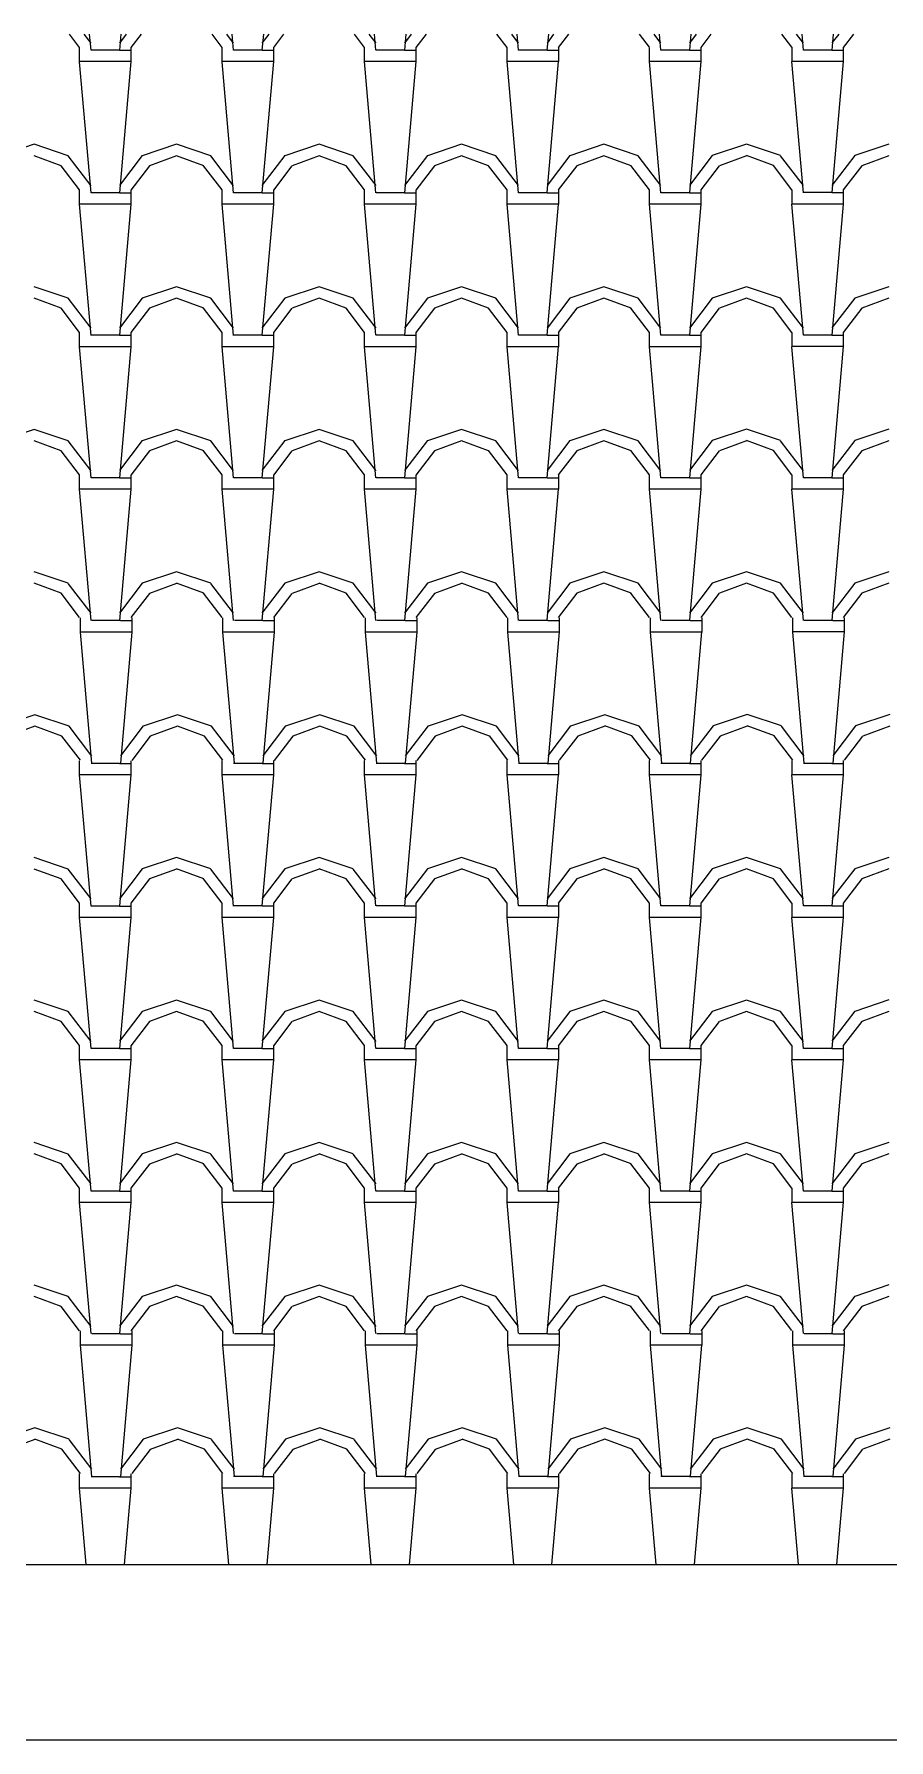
# Model space of a CAD drawing. Extents: x 32549 to 39694, y 7645 to 11950.
# Drawn here: x 37608.7 to 37698.7, y 11092.9 to 11272.4 of the extents above; entities that cross this region are included whole.
import ezdxf

# ---------------------------------------------------------------- set-up
doc = ezdxf.new("R2010")
doc.units = 0
doc.header["$LTSCALE"] = 80
doc.header["$MEASUREMENT"] = 0
doc.layers.add('C3', color=3, linetype='CONTINUOUS')
doc.layers.add('ROOF', color=11, linetype='CONTINUOUS')

msp = doc.modelspace()

# ---------------------------------------------------------------- linework, layer by layer
at = {"layer": 'C3'}
for p, q in [((37446.34, 11111.38), (38041.72, 11111.38)), ((37446.34, 11092.92), (38041.72, 11092.92))]:
    msp.add_line(p, q, dxfattribs=at)
at = {"layer": 'ROOF'}
for p, q in [((37613.51, 11271.04), (37612.45, 11272.43)), ((37614.71, 11271.48), (37613.99, 11272.43)), ((37614.71, 11270.73), (37614.56, 11272.43)), ((37618.42, 11272.43), (37617.71, 11271.5)), ((37617.86, 11272.43), (37617.71, 11270.74)), ((37619.98, 11272.43), (37618.91, 11271.03)), ((37628.51, 11271.04), (37627.45, 11272.43)), ((37629.72, 11271.48), (37629, 11272.43)), ((37629.71, 11270.73), (37629.56, 11272.43)), ((37633.42, 11272.43), (37632.71, 11271.5)), ((37632.86, 11272.43), (37632.71, 11270.74)), ((37634.98, 11272.43), (37633.91, 11271.03)), ((37643.51, 11271.04), (37642.45, 11272.43)), ((37644.72, 11271.49), (37644, 11272.43)), ((37644.71, 11270.74), (37644.57, 11272.43)), ((37647.86, 11272.43), (37647.71, 11270.74)), ((37648.42, 11272.43), (37647.72, 11271.5)), ((37649.98, 11272.43), (37648.91, 11271.03)), ((37658.51, 11271.04), (37657.45, 11272.43)), ((37659.72, 11271.49), (37659, 11272.43)), ((37659.71, 11270.74), (37659.57, 11272.43)), ((37662.86, 11272.43), (37662.71, 11270.75)), ((37663.42, 11272.43), (37662.72, 11271.5)), ((37664.98, 11272.43), (37663.91, 11271.04)), ((37673.51, 11271.05), (37672.45, 11272.43)), ((37674.72, 11271.49), (37674, 11272.43)), ((37674.71, 11270.74), (37674.57, 11272.43)), ((37677.86, 11272.43), (37677.71, 11270.75)), ((37678.43, 11272.43), (37677.72, 11271.5)), ((37679.98, 11272.43), (37678.91, 11271.04)), ((37688.51, 11271.05), (37687.45, 11272.44)), ((37689.72, 11271.49), (37689, 11272.44)), ((37689.71, 11270.74), (37689.57, 11272.44)), ((37692.86, 11272.44), (37692.71, 11270.75)), ((37693.43, 11272.44), (37692.72, 11271.51)), ((37694.98, 11272.44), (37693.91, 11271.04)), ((37613.51, 11269.54), (37613.51, 11271.04)), ((37617.71, 11270.74), (37614.71, 11270.74)), ((37617.71, 11270.74), (37618.91, 11270.74)), ((37618.91, 11271.04), (37618.91, 11269.54)), ((37628.52, 11269.54), (37628.52, 11271.04)), ((37632.72, 11270.74), (37629.72, 11270.74)), ((37632.72, 11270.74), (37633.92, 11270.74)), ((37633.92, 11271.04), (37633.92, 11269.54)), ((37643.52, 11269.54), (37643.52, 11271.04)), ((37647.72, 11270.74), (37644.72, 11270.74)), ((37647.72, 11270.74), (37648.92, 11270.74)), ((37648.92, 11271.04), (37648.92, 11269.54)), ((37658.52, 11269.54), (37658.52, 11271.04)), ((37662.72, 11270.74), (37659.72, 11270.74)), ((37662.72, 11270.74), (37663.92, 11270.74)), ((37663.92, 11271.04), (37663.92, 11269.54)), ((37673.52, 11269.54), (37673.52, 11271.04)), ((37677.72, 11270.74), (37674.72, 11270.74)), ((37677.72, 11270.74), (37678.92, 11270.74)), ((37678.92, 11271.04), (37678.92, 11269.54)), ((37688.52, 11269.55), (37688.52, 11271.05)), ((37692.72, 11270.75), (37689.72, 11270.75)), ((37692.72, 11270.75), (37693.92, 11270.75)), ((37693.92, 11271.05), (37693.92, 11269.55)), ((37617.71, 11269.54), (37613.51, 11269.54)), ((37614.71, 11255.73), (37613.51, 11269.53)), ((37618.91, 11269.54), (37617.71, 11255.74)), ((37618.91, 11269.54), (37617.71, 11269.54)), ((37629.71, 11255.73), (37628.51, 11269.53)), ((37632.72, 11269.54), (37628.52, 11269.54)), ((37633.91, 11269.54), (37632.71, 11255.74)), ((37633.92, 11269.54), (37632.72, 11269.54)), ((37644.71, 11255.74), (37643.51, 11269.54)), ((37647.72, 11269.54), (37643.52, 11269.54)), ((37648.91, 11269.54), (37647.71, 11255.74)), ((37648.92, 11269.54), (37647.72, 11269.54)), ((37659.71, 11255.74), (37658.51, 11269.54)), ((37662.72, 11269.54), (37658.52, 11269.54)), ((37663.91, 11269.55), (37662.71, 11255.75)), ((37663.92, 11269.54), (37662.72, 11269.54)), ((37674.71, 11255.74), (37673.51, 11269.54)), ((37677.72, 11269.54), (37673.52, 11269.54)), ((37678.91, 11269.55), (37677.71, 11255.75)), ((37678.92, 11269.54), (37677.72, 11269.54)), ((37689.71, 11255.74), (37688.51, 11269.54)), ((37692.72, 11269.55), (37688.52, 11269.55)), ((37693.91, 11269.55), (37692.71, 11255.75)), ((37693.92, 11269.55), (37692.72, 11269.55)), ((37608.71, 11260.84), (37605.11, 11259.64)), ((37612.31, 11259.64), (37608.71, 11260.84)), ((37611.56, 11258.59), (37608.71, 11259.64)), ((37614.71, 11256.48), (37612.31, 11259.63)), ((37620.11, 11259.65), (37617.71, 11256.5)), ((37623.71, 11260.84), (37620.11, 11259.64)), ((37623.71, 11259.63), (37620.86, 11258.58)), ((37627.32, 11259.64), (37623.71, 11260.84)), ((37626.57, 11258.59), (37623.72, 11259.64)), ((37629.72, 11256.48), (37627.32, 11259.63)), ((37635.11, 11259.65), (37632.71, 11256.5)), ((37638.72, 11260.84), (37635.12, 11259.64)), ((37638.72, 11259.63), (37635.87, 11258.58)), ((37642.32, 11259.64), (37638.72, 11260.84)), ((37641.57, 11258.59), (37638.72, 11259.64)), ((37644.72, 11256.49), (37642.32, 11259.64)), ((37650.12, 11259.65), (37647.72, 11256.5)), ((37653.72, 11260.84), (37650.12, 11259.64)), ((37653.72, 11259.63), (37650.87, 11258.58)), ((37657.32, 11259.64), (37653.72, 11260.84)), ((37656.57, 11258.59), (37653.72, 11259.64)), ((37659.72, 11256.49), (37657.32, 11259.64)), ((37665.12, 11259.65), (37662.72, 11256.5)), ((37668.72, 11260.84), (37665.12, 11259.64)), ((37668.72, 11259.64), (37665.87, 11258.59)), ((37672.32, 11259.64), (37668.72, 11260.84)), ((37671.57, 11258.59), (37668.72, 11259.64)), ((37674.72, 11256.49), (37672.32, 11259.64)), ((37680.12, 11259.65), (37677.72, 11256.5)), ((37683.72, 11260.85), (37680.12, 11259.65)), ((37683.72, 11259.64), (37680.87, 11258.59)), ((37687.32, 11259.65), (37683.72, 11260.85)), ((37686.57, 11258.6), (37683.72, 11259.65)), ((37689.72, 11256.49), (37687.32, 11259.64)), ((37695.12, 11259.66), (37692.72, 11256.51)), ((37698.72, 11260.85), (37695.12, 11259.65)), ((37698.72, 11259.64), (37695.87, 11258.59)), ((37613.51, 11256.04), (37611.56, 11258.59)), ((37620.86, 11258.58), (37618.91, 11256.03)), ((37628.51, 11256.04), (37626.56, 11258.59)), ((37635.86, 11258.58), (37633.91, 11256.03)), ((37643.51, 11256.04), (37641.56, 11258.59)), ((37650.86, 11258.58), (37648.91, 11256.03)), ((37658.51, 11256.04), (37656.56, 11258.59)), ((37665.86, 11258.59), (37663.91, 11256.04)), ((37673.51, 11256.05), (37671.56, 11258.6)), ((37680.86, 11258.59), (37678.91, 11256.04)), ((37688.51, 11256.05), (37686.56, 11258.6)), ((37695.86, 11258.59), (37693.91, 11256.04)), ((37613.51, 11254.54), (37613.51, 11256.04)), ((37618.91, 11256.04), (37618.91, 11254.54)), ((37628.52, 11254.54), (37628.52, 11256.04)), ((37633.92, 11256.04), (37633.92, 11254.54)), ((37643.52, 11254.54), (37643.52, 11256.04)), ((37648.92, 11256.04), (37648.92, 11254.54)), ((37658.52, 11254.54), (37658.52, 11256.04)), ((37663.92, 11256.04), (37663.92, 11254.54)), ((37673.52, 11254.54), (37673.52, 11256.04)), ((37678.92, 11256.04), (37678.92, 11254.54)), ((37688.52, 11254.55), (37688.52, 11256.05)), ((37693.92, 11256.05), (37693.92, 11254.55)), ((37617.71, 11254.54), (37613.51, 11254.54)), ((37614.71, 11240.73), (37613.51, 11254.53)), ((37617.71, 11255.74), (37614.71, 11255.74)), ((37617.71, 11255.74), (37618.91, 11255.74)), ((37618.91, 11254.54), (37617.71, 11240.74)), ((37618.91, 11254.54), (37617.71, 11254.54)), ((37629.71, 11240.73), (37628.51, 11254.53)), ((37632.72, 11254.54), (37628.52, 11254.54)), ((37632.72, 11255.74), (37629.72, 11255.74)), ((37633.91, 11254.54), (37632.71, 11240.74)), ((37632.72, 11255.74), (37633.92, 11255.74)), ((37633.92, 11254.54), (37632.72, 11254.54)), ((37644.71, 11240.74), (37643.51, 11254.54)), ((37647.72, 11254.54), (37643.52, 11254.54)), ((37647.72, 11255.74), (37644.72, 11255.74)), ((37648.91, 11254.54), (37647.71, 11240.74)), ((37647.72, 11255.74), (37648.92, 11255.74)), ((37648.92, 11254.54), (37647.72, 11254.54)), ((37659.71, 11240.74), (37658.51, 11254.54)), ((37662.72, 11254.54), (37658.52, 11254.54)), ((37662.72, 11255.74), (37659.72, 11255.74)), ((37663.91, 11254.55), (37662.71, 11240.75)), ((37662.72, 11255.74), (37663.92, 11255.74)), ((37663.92, 11254.54), (37662.72, 11254.54)), ((37674.71, 11240.74), (37673.51, 11254.54)), ((37677.72, 11254.54), (37673.52, 11254.54)), ((37677.72, 11255.74), (37674.72, 11255.74)), ((37678.91, 11254.55), (37677.71, 11240.75)), ((37677.72, 11255.74), (37678.92, 11255.74)), ((37678.92, 11254.54), (37677.72, 11254.54)), ((37689.71, 11240.74), (37688.51, 11254.54)), ((37692.72, 11254.55), (37688.52, 11254.55)), ((37692.72, 11255.75), (37689.72, 11255.75)), ((37693.91, 11254.55), (37692.71, 11240.75)), ((37692.72, 11255.75), (37693.92, 11255.75)), ((37693.92, 11254.55), (37692.72, 11254.55)), ((37612.31, 11244.64), (37608.71, 11245.84)), ((37623.71, 11245.84), (37620.11, 11244.64)), ((37627.32, 11244.64), (37623.71, 11245.84)), ((37638.72, 11245.84), (37635.12, 11244.64)), ((37642.32, 11244.64), (37638.72, 11245.84)), ((37653.72, 11245.84), (37650.12, 11244.64)), ((37657.32, 11244.64), (37653.72, 11245.84)), ((37668.72, 11245.84), (37665.12, 11244.64)), ((37672.32, 11244.64), (37668.72, 11245.84)), ((37683.72, 11245.85), (37680.12, 11244.65)), ((37687.32, 11244.65), (37683.72, 11245.85)), ((37698.72, 11245.85), (37695.12, 11244.65)), ((37611.56, 11243.59), (37608.71, 11244.64)), ((37613.51, 11241.04), (37611.56, 11243.59)), ((37614.71, 11241.48), (37612.31, 11244.63)), ((37620.11, 11244.65), (37617.71, 11241.5)), ((37620.86, 11243.58), (37618.91, 11241.03)), ((37623.71, 11244.63), (37620.86, 11243.58)), ((37626.57, 11243.59), (37623.72, 11244.64)), ((37628.51, 11241.04), (37626.56, 11243.59)), ((37629.72, 11241.48), (37627.32, 11244.63)), ((37635.11, 11244.65), (37632.71, 11241.5)), ((37635.86, 11243.58), (37633.91, 11241.03)), ((37638.72, 11244.63), (37635.87, 11243.58)), ((37641.57, 11243.59), (37638.72, 11244.64)), ((37643.51, 11241.04), (37641.56, 11243.59)), ((37644.72, 11241.49), (37642.32, 11244.64)), ((37650.12, 11244.65), (37647.72, 11241.5)), ((37650.86, 11243.58), (37648.91, 11241.03)), ((37653.72, 11244.63), (37650.87, 11243.58)), ((37656.57, 11243.59), (37653.72, 11244.64)), ((37658.51, 11241.04), (37656.56, 11243.59)), ((37659.72, 11241.49), (37657.32, 11244.64)), ((37665.12, 11244.65), (37662.72, 11241.5)), ((37665.86, 11243.59), (37663.91, 11241.04)), ((37668.72, 11244.64), (37665.87, 11243.59)), ((37671.57, 11243.59), (37668.72, 11244.64)), ((37673.51, 11241.05), (37671.56, 11243.6)), ((37674.72, 11241.49), (37672.32, 11244.64)), ((37680.12, 11244.65), (37677.72, 11241.5)), ((37680.86, 11243.59), (37678.91, 11241.04)), ((37683.72, 11244.64), (37680.87, 11243.59)), ((37686.57, 11243.6), (37683.72, 11244.65)), ((37688.51, 11241.05), (37686.56, 11243.6)), ((37689.72, 11241.49), (37687.32, 11244.64)), ((37695.12, 11244.66), (37692.72, 11241.51)), ((37695.86, 11243.59), (37693.91, 11241.04)), ((37698.72, 11244.64), (37695.87, 11243.59)), ((37613.51, 11239.54), (37613.51, 11241.04)), ((37617.71, 11240.74), (37614.71, 11240.74)), ((37617.71, 11240.74), (37618.91, 11240.74)), ((37618.91, 11241.04), (37618.91, 11239.54)), ((37628.52, 11239.54), (37628.52, 11241.04)), ((37632.72, 11240.74), (37629.72, 11240.74)), ((37632.72, 11240.74), (37633.92, 11240.74)), ((37633.92, 11241.04), (37633.92, 11239.54)), ((37643.52, 11239.54), (37643.52, 11241.04)), ((37647.72, 11240.74), (37644.72, 11240.74)), ((37647.72, 11240.74), (37648.92, 11240.74)), ((37648.92, 11241.04), (37648.92, 11239.54)), ((37658.52, 11239.54), (37658.52, 11241.04)), ((37662.72, 11240.74), (37659.72, 11240.74)), ((37662.72, 11240.74), (37663.92, 11240.74)), ((37663.92, 11241.04), (37663.92, 11239.54)), ((37673.52, 11239.54), (37673.52, 11241.04)), ((37677.72, 11240.74), (37674.72, 11240.74)), ((37677.72, 11240.74), (37678.92, 11240.74)), ((37678.92, 11241.04), (37678.92, 11239.54)), ((37688.52, 11239.55), (37688.52, 11241.05)), ((37692.72, 11240.75), (37689.72, 11240.75)), ((37692.72, 11240.75), (37693.92, 11240.75)), ((37693.92, 11241.05), (37693.92, 11239.55)), ((37617.71, 11239.54), (37613.51, 11239.54)), ((37614.71, 11225.73), (37613.51, 11239.53)), ((37618.91, 11239.54), (37617.71, 11225.74)), ((37618.91, 11239.54), (37617.71, 11239.54)), ((37629.71, 11225.74), (37628.51, 11239.54)), ((37632.72, 11239.54), (37628.52, 11239.54)), ((37633.91, 11239.54), (37632.71, 11225.74)), ((37633.92, 11239.54), (37632.72, 11239.54)), ((37644.71, 11225.74), (37643.51, 11239.54)), ((37647.72, 11239.54), (37643.52, 11239.54)), ((37648.91, 11239.54), (37647.71, 11225.74)), ((37648.92, 11239.54), (37647.72, 11239.54)), ((37659.71, 11225.74), (37658.51, 11239.54)), ((37662.72, 11239.54), (37658.52, 11239.54)), ((37663.91, 11239.55), (37662.71, 11225.75)), ((37663.92, 11239.54), (37662.72, 11239.54)), ((37674.71, 11225.74), (37673.51, 11239.54)), ((37677.72, 11239.54), (37673.52, 11239.54)), ((37678.91, 11239.55), (37677.71, 11225.75)), ((37678.92, 11239.54), (37677.72, 11239.54)), ((37689.71, 11225.74), (37688.51, 11239.54)), ((37692.72, 11239.55), (37688.52, 11239.55)), ((37693.91, 11239.55), (37692.71, 11225.75)), ((37693.92, 11239.55), (37692.72, 11239.55)), ((37698.72, 11230.85), (37695.12, 11229.65)), ((37608.71, 11230.84), (37605.11, 11229.64)), ((37612.31, 11229.64), (37608.71, 11230.84)), ((37611.56, 11228.59), (37608.71, 11229.64)), ((37614.71, 11226.48), (37612.31, 11229.63)), ((37620.11, 11229.65), (37617.71, 11226.5)), ((37623.71, 11230.84), (37620.11, 11229.64)), ((37623.71, 11229.63), (37620.86, 11228.58)), ((37627.32, 11229.64), (37623.71, 11230.84)), ((37626.57, 11228.59), (37623.72, 11229.64)), ((37629.72, 11226.48), (37627.32, 11229.63)), ((37635.11, 11229.65), (37632.71, 11226.5)), ((37638.72, 11230.84), (37635.12, 11229.64)), ((37638.72, 11229.63), (37635.87, 11228.58)), ((37642.32, 11229.64), (37638.72, 11230.84)), ((37641.57, 11228.59), (37638.72, 11229.64)), ((37644.72, 11226.49), (37642.32, 11229.64)), ((37650.12, 11229.65), (37647.72, 11226.5)), ((37653.72, 11230.84), (37650.12, 11229.64)), ((37653.72, 11229.63), (37650.87, 11228.58)), ((37657.32, 11229.64), (37653.72, 11230.84)), ((37656.57, 11228.59), (37653.72, 11229.64)), ((37659.72, 11226.49), (37657.32, 11229.64)), ((37665.12, 11229.65), (37662.72, 11226.5)), ((37668.72, 11230.84), (37665.12, 11229.64)), ((37668.72, 11229.64), (37665.87, 11228.59)), ((37672.32, 11229.64), (37668.72, 11230.84)), ((37671.57, 11228.59), (37668.72, 11229.64)), ((37674.72, 11226.49), (37672.32, 11229.64)), ((37680.12, 11229.65), (37677.72, 11226.5)), ((37683.72, 11230.85), (37680.12, 11229.65)), ((37683.72, 11229.64), (37680.87, 11228.59)), ((37687.32, 11229.65), (37683.72, 11230.85)), ((37686.57, 11228.6), (37683.72, 11229.65)), ((37689.72, 11226.49), (37687.32, 11229.64)), ((37695.12, 11229.66), (37692.72, 11226.51)), ((37698.72, 11229.64), (37695.87, 11228.59)), ((37613.51, 11226.04), (37611.56, 11228.59)), ((37620.86, 11228.58), (37618.91, 11226.03)), ((37628.51, 11226.04), (37626.56, 11228.59)), ((37635.86, 11228.58), (37633.91, 11226.03)), ((37643.51, 11226.04), (37641.56, 11228.59)), ((37650.86, 11228.58), (37648.91, 11226.03)), ((37658.51, 11226.05), (37656.56, 11228.6)), ((37665.86, 11228.59), (37663.91, 11226.04)), ((37673.51, 11226.05), (37671.56, 11228.6)), ((37680.86, 11228.59), (37678.91, 11226.04)), ((37688.51, 11226.05), (37686.56, 11228.6)), ((37695.86, 11228.59), (37693.91, 11226.04)), ((37613.51, 11224.54), (37613.51, 11226.04)), ((37617.71, 11225.74), (37614.71, 11225.74)), ((37617.71, 11225.74), (37618.91, 11225.74)), ((37618.91, 11226.04), (37618.91, 11224.54)), ((37628.52, 11224.54), (37628.52, 11226.04)), ((37632.72, 11225.74), (37629.72, 11225.74)), ((37632.72, 11225.74), (37633.92, 11225.74)), ((37633.92, 11226.04), (37633.92, 11224.54)), ((37643.52, 11224.54), (37643.52, 11226.04)), ((37647.72, 11225.74), (37644.72, 11225.74)), ((37647.72, 11225.74), (37648.92, 11225.74)), ((37648.92, 11226.04), (37648.92, 11224.54)), ((37658.52, 11224.54), (37658.52, 11226.04)), ((37662.72, 11225.74), (37659.72, 11225.74)), ((37662.72, 11225.74), (37663.92, 11225.74)), ((37663.92, 11226.04), (37663.92, 11224.54)), ((37673.52, 11224.54), (37673.52, 11226.04)), ((37677.72, 11225.74), (37674.72, 11225.74)), ((37677.72, 11225.74), (37678.92, 11225.74)), ((37678.92, 11226.04), (37678.92, 11224.54)), ((37688.52, 11224.55), (37688.52, 11226.05)), ((37692.72, 11225.75), (37689.72, 11225.75)), ((37692.72, 11225.75), (37693.92, 11225.75)), ((37693.92, 11226.05), (37693.92, 11224.55)), ((37617.71, 11224.54), (37613.51, 11224.54)), ((37614.71, 11210.73), (37613.51, 11224.53)), ((37618.91, 11224.54), (37617.71, 11224.54)), ((37618.91, 11224.54), (37617.71, 11210.74)), ((37629.71, 11210.74), (37628.51, 11224.54)), ((37632.72, 11224.54), (37628.52, 11224.54)), ((37633.91, 11224.54), (37632.71, 11210.74)), ((37633.92, 11224.54), (37632.72, 11224.54)), ((37644.71, 11210.74), (37643.51, 11224.54)), ((37647.72, 11224.54), (37643.52, 11224.54)), ((37648.91, 11224.54), (37647.71, 11210.74)), ((37648.92, 11224.54), (37647.72, 11224.54)), ((37659.71, 11210.74), (37658.51, 11224.54)), ((37662.72, 11224.54), (37658.52, 11224.54)), ((37663.91, 11224.55), (37662.71, 11210.75)), ((37663.92, 11224.54), (37662.72, 11224.54)), ((37674.71, 11210.74), (37673.51, 11224.54)), ((37677.72, 11224.54), (37673.52, 11224.54)), ((37678.91, 11224.55), (37677.71, 11210.75)), ((37678.92, 11224.54), (37677.72, 11224.54)), ((37689.71, 11210.74), (37688.51, 11224.54)), ((37692.72, 11224.55), (37688.52, 11224.55)), ((37693.91, 11224.55), (37692.71, 11210.75)), ((37693.92, 11224.55), (37692.72, 11224.55)), ((37612.31, 11214.64), (37608.71, 11215.84)), ((37623.71, 11215.84), (37620.11, 11214.64)), ((37627.32, 11214.64), (37623.71, 11215.84)), ((37638.72, 11215.84), (37635.12, 11214.64)), ((37642.32, 11214.64), (37638.72, 11215.84)), ((37653.72, 11215.84), (37650.12, 11214.64)), ((37657.32, 11214.64), (37653.72, 11215.84)), ((37668.72, 11215.84), (37665.12, 11214.64)), ((37672.32, 11214.64), (37668.72, 11215.84)), ((37683.72, 11215.85), (37680.12, 11214.65)), ((37687.32, 11214.65), (37683.72, 11215.85)), ((37698.72, 11215.85), (37695.12, 11214.65)), ((37611.56, 11213.59), (37608.71, 11214.64)), ((37613.51, 11211.04), (37611.56, 11213.59)), ((37614.71, 11211.48), (37612.31, 11214.63)), ((37620.11, 11214.65), (37617.71, 11211.5)), ((37620.86, 11213.58), (37618.91, 11211.03)), ((37623.71, 11214.63), (37620.86, 11213.58)), ((37626.57, 11213.59), (37623.72, 11214.64)), ((37628.51, 11211.04), (37626.56, 11213.59)), ((37629.72, 11211.48), (37627.32, 11214.63)), ((37635.11, 11214.65), (37632.71, 11211.5)), ((37635.86, 11213.58), (37633.91, 11211.03)), ((37638.72, 11214.63), (37635.87, 11213.58)), ((37641.57, 11213.59), (37638.72, 11214.64)), ((37643.51, 11211.04), (37641.56, 11213.59)), ((37644.72, 11211.49), (37642.32, 11214.64)), ((37650.12, 11214.65), (37647.72, 11211.5)), ((37650.86, 11213.58), (37648.91, 11211.03)), ((37653.72, 11214.63), (37650.87, 11213.58)), ((37656.57, 11213.59), (37653.72, 11214.64)), ((37658.51, 11211.05), (37656.56, 11213.6)), ((37659.72, 11211.49), (37657.32, 11214.64)), ((37665.12, 11214.65), (37662.72, 11211.5)), ((37665.86, 11213.59), (37663.91, 11211.04)), ((37668.72, 11214.64), (37665.87, 11213.59)), ((37671.57, 11213.59), (37668.72, 11214.64)), ((37673.51, 11211.05), (37671.56, 11213.6)), ((37674.72, 11211.49), (37672.32, 11214.64)), ((37680.12, 11214.65), (37677.72, 11211.5)), ((37680.86, 11213.59), (37678.91, 11211.04)), ((37683.72, 11214.64), (37680.87, 11213.59)), ((37686.57, 11213.6), (37683.72, 11214.65)), ((37688.51, 11211.05), (37686.56, 11213.6)), ((37689.72, 11211.49), (37687.32, 11214.64)), ((37695.12, 11214.66), (37692.72, 11211.51)), ((37695.86, 11213.59), (37693.91, 11211.04)), ((37698.72, 11214.64), (37695.87, 11213.59)), ((37613.6, 11209.51), (37613.6, 11211.01)), ((37617.8, 11209.51), (37613.6, 11209.51)), ((37614.8, 11195.7), (37613.6, 11209.5)), ((37617.8, 11210.71), (37614.8, 11210.71)), ((37617.8, 11210.71), (37619, 11210.71)), ((37619, 11209.51), (37617.8, 11195.71)), ((37619, 11209.51), (37617.8, 11209.51)), ((37619, 11211.01), (37619, 11209.51)), ((37628.6, 11209.51), (37628.6, 11211.01)), ((37632.8, 11209.51), (37628.6, 11209.51)), ((37629.8, 11195.71), (37628.6, 11209.51)), ((37632.8, 11210.71), (37629.8, 11210.71)), ((37632.8, 11210.71), (37634, 11210.71)), ((37634, 11209.51), (37632.8, 11195.71)), ((37634, 11209.51), (37632.8, 11209.51)), ((37634, 11211.01), (37634, 11209.51)), ((37643.6, 11209.51), (37643.6, 11211.01)), ((37647.8, 11209.51), (37643.6, 11209.51)), ((37644.8, 11195.71), (37643.6, 11209.51)), ((37647.8, 11210.71), (37644.8, 11210.71)), ((37647.8, 11210.71), (37649, 11210.71)), ((37649, 11209.51), (37647.8, 11195.71)), ((37649, 11209.51), (37647.8, 11209.51)), ((37649, 11211.01), (37649, 11209.51)), ((37658.6, 11209.51), (37658.6, 11211.01)), ((37662.8, 11209.51), (37658.6, 11209.51)), ((37659.8, 11195.71), (37658.6, 11209.51)), ((37662.8, 11210.71), (37659.8, 11210.71)), ((37662.8, 11210.71), (37664, 11210.71)), ((37664, 11209.52), (37662.8, 11195.72)), ((37664, 11209.51), (37662.8, 11209.51)), ((37664, 11211.01), (37664, 11209.51)), ((37674.8, 11195.71), (37673.6, 11209.51)), ((37673.61, 11209.51), (37673.61, 11211.01)), ((37677.81, 11209.51), (37673.61, 11209.51)), ((37677.81, 11210.71), (37674.81, 11210.71)), ((37679, 11209.52), (37677.8, 11195.72)), ((37677.81, 11210.71), (37679.01, 11210.71)), ((37679.01, 11209.51), (37677.81, 11209.51)), ((37679.01, 11211.01), (37679.01, 11209.51)), ((37689.8, 11195.71), (37688.6, 11209.51)), ((37688.61, 11209.52), (37688.61, 11211.02)), ((37692.81, 11209.52), (37688.61, 11209.52)), ((37692.81, 11210.72), (37689.81, 11210.72)), ((37694, 11209.52), (37692.8, 11195.72)), ((37692.81, 11210.72), (37694.01, 11210.72)), ((37694.01, 11209.52), (37692.81, 11209.52)), ((37694.01, 11211.02), (37694.01, 11209.52)), ((37608.8, 11200.81), (37605.2, 11199.61)), ((37612.4, 11199.61), (37608.8, 11200.81)), ((37623.8, 11200.81), (37620.2, 11199.61)), ((37627.4, 11199.61), (37623.8, 11200.81)), ((37638.8, 11200.81), (37635.2, 11199.61)), ((37642.4, 11199.61), (37638.8, 11200.81)), ((37653.8, 11200.81), (37650.2, 11199.61)), ((37657.4, 11199.61), (37653.8, 11200.81)), ((37668.81, 11200.81), (37665.21, 11199.61)), ((37672.41, 11199.61), (37668.81, 11200.81)), ((37683.81, 11200.82), (37680.21, 11199.62)), ((37687.41, 11199.62), (37683.81, 11200.82)), ((37698.81, 11200.82), (37695.21, 11199.62)), ((37608.8, 11199.6), (37605.95, 11198.55)), ((37611.65, 11198.56), (37608.8, 11199.61)), ((37613.6, 11196.01), (37611.65, 11198.56)), ((37614.8, 11196.45), (37612.4, 11199.6)), ((37620.2, 11199.62), (37617.8, 11196.47)), ((37620.95, 11198.55), (37619, 11196)), ((37623.8, 11199.6), (37620.95, 11198.55)), ((37626.65, 11198.56), (37623.8, 11199.61)), ((37628.6, 11196.01), (37626.65, 11198.56)), ((37629.8, 11196.45), (37627.4, 11199.6)), ((37635.2, 11199.62), (37632.8, 11196.47)), ((37635.95, 11198.55), (37634, 11196)), ((37638.8, 11199.6), (37635.95, 11198.55)), ((37641.65, 11198.56), (37638.8, 11199.61)), ((37643.6, 11196.01), (37641.65, 11198.56)), ((37644.8, 11196.46), (37642.4, 11199.61)), ((37650.2, 11199.62), (37647.8, 11196.47)), ((37650.95, 11198.55), (37649, 11196)), ((37653.8, 11199.6), (37650.95, 11198.55)), ((37656.65, 11198.56), (37653.8, 11199.61)), ((37658.6, 11196.02), (37656.65, 11198.57)), ((37659.8, 11196.46), (37657.4, 11199.61)), ((37665.2, 11199.62), (37662.8, 11196.47)), ((37665.95, 11198.56), (37664, 11196.01)), ((37668.81, 11199.61), (37665.96, 11198.56)), ((37671.66, 11198.57), (37668.81, 11199.62)), ((37673.6, 11196.02), (37671.65, 11198.57)), ((37674.81, 11196.46), (37672.41, 11199.61)), ((37680.21, 11199.63), (37677.81, 11196.48)), ((37680.95, 11198.56), (37679, 11196.01)), ((37683.81, 11199.61), (37680.96, 11198.56)), ((37686.66, 11198.57), (37683.81, 11199.62)), ((37688.6, 11196.02), (37686.65, 11198.57)), ((37689.81, 11196.46), (37687.41, 11199.61)), ((37695.21, 11199.63), (37692.81, 11196.48)), ((37695.95, 11198.56), (37694, 11196.01)), ((37698.81, 11199.61), (37695.96, 11198.56)), ((37613.51, 11194.47), (37613.51, 11195.97)), ((37617.71, 11195.67), (37614.71, 11195.67)), ((37617.71, 11195.67), (37618.91, 11195.67)), ((37618.91, 11195.97), (37618.91, 11194.47)), ((37628.52, 11194.48), (37628.52, 11195.98)), ((37632.72, 11195.68), (37629.72, 11195.68)), ((37632.72, 11195.68), (37633.92, 11195.68)), ((37633.92, 11195.98), (37633.92, 11194.48)), ((37643.52, 11194.48), (37643.52, 11195.98)), ((37647.72, 11195.68), (37644.72, 11195.68)), ((37647.72, 11195.68), (37648.92, 11195.68)), ((37648.92, 11195.98), (37648.92, 11194.48)), ((37658.52, 11194.48), (37658.52, 11195.98)), ((37662.72, 11195.68), (37659.72, 11195.68)), ((37662.72, 11195.68), (37663.92, 11195.68)), ((37663.92, 11195.98), (37663.92, 11194.48)), ((37673.52, 11194.48), (37673.52, 11195.98)), ((37677.72, 11195.68), (37674.72, 11195.68)), ((37677.72, 11195.68), (37678.92, 11195.68)), ((37678.92, 11195.98), (37678.92, 11194.48)), ((37688.52, 11194.48), (37688.52, 11195.98)), ((37692.72, 11195.68), (37689.72, 11195.68)), ((37692.72, 11195.68), (37693.92, 11195.68)), ((37693.92, 11195.98), (37693.92, 11194.48)), ((37617.71, 11194.47), (37613.51, 11194.47)), ((37614.71, 11180.67), (37613.51, 11194.47)), ((37618.91, 11194.48), (37617.71, 11180.68)), ((37618.91, 11194.47), (37617.71, 11194.47)), ((37629.71, 11180.67), (37628.51, 11194.47)), ((37632.72, 11194.48), (37628.52, 11194.48)), ((37633.91, 11194.48), (37632.71, 11180.68)), ((37633.92, 11194.48), (37632.72, 11194.48)), ((37644.71, 11180.68), (37643.51, 11194.48)), ((37647.72, 11194.48), (37643.52, 11194.48)), ((37648.91, 11194.48), (37647.71, 11180.68)), ((37648.92, 11194.48), (37647.72, 11194.48)), ((37659.71, 11180.68), (37658.51, 11194.48)), ((37662.72, 11194.48), (37658.52, 11194.48)), ((37663.91, 11194.48), (37662.71, 11180.68)), ((37663.92, 11194.48), (37662.72, 11194.48)), ((37674.71, 11180.68), (37673.51, 11194.48)), ((37677.72, 11194.48), (37673.52, 11194.48)), ((37678.91, 11194.49), (37677.71, 11180.69)), ((37678.92, 11194.48), (37677.72, 11194.48)), ((37689.71, 11180.68), (37688.51, 11194.48)), ((37692.72, 11194.48), (37688.52, 11194.48)), ((37693.91, 11194.49), (37692.71, 11180.69)), ((37693.92, 11194.48), (37692.72, 11194.48)), ((37612.31, 11184.57), (37608.71, 11185.77)), ((37611.56, 11183.52), (37608.71, 11184.57)), ((37614.71, 11181.42), (37612.31, 11184.57)), ((37620.11, 11184.59), (37617.71, 11181.44)), ((37623.71, 11185.78), (37620.11, 11184.58)), ((37623.71, 11184.57), (37620.86, 11183.52)), ((37627.32, 11184.58), (37623.71, 11185.78)), ((37626.57, 11183.53), (37623.72, 11184.58)), ((37629.72, 11181.42), (37627.32, 11184.57)), ((37635.11, 11184.59), (37632.71, 11181.44)), ((37638.72, 11185.78), (37635.12, 11184.58)), ((37638.72, 11184.57), (37635.87, 11183.52)), ((37642.32, 11184.58), (37638.72, 11185.78)), ((37641.57, 11183.53), (37638.72, 11184.58)), ((37644.72, 11181.42), (37642.32, 11184.57)), ((37650.12, 11184.59), (37647.72, 11181.44)), ((37653.72, 11185.78), (37650.12, 11184.58)), ((37653.72, 11184.57), (37650.87, 11183.52)), ((37657.32, 11184.58), (37653.72, 11185.78)), ((37656.57, 11183.53), (37653.72, 11184.58)), ((37659.72, 11181.43), (37657.32, 11184.58)), ((37665.12, 11184.59), (37662.72, 11181.44)), ((37668.72, 11185.78), (37665.12, 11184.58)), ((37668.72, 11184.57), (37665.87, 11183.52)), ((37672.32, 11184.58), (37668.72, 11185.78)), ((37671.57, 11183.53), (37668.72, 11184.58)), ((37674.72, 11181.43), (37672.32, 11184.58)), ((37680.12, 11184.59), (37677.72, 11181.44)), ((37683.72, 11185.78), (37680.12, 11184.58)), ((37683.72, 11184.58), (37680.87, 11183.53)), ((37687.32, 11184.58), (37683.72, 11185.78)), ((37686.57, 11183.53), (37683.72, 11184.58)), ((37689.72, 11181.43), (37687.32, 11184.58)), ((37695.12, 11184.6), (37692.72, 11181.45)), ((37698.72, 11185.79), (37695.12, 11184.59)), ((37698.72, 11184.58), (37695.87, 11183.53)), ((37613.51, 11180.98), (37611.56, 11183.53)), ((37620.86, 11183.52), (37618.91, 11180.97)), ((37628.51, 11180.98), (37626.56, 11183.53)), ((37635.86, 11183.52), (37633.91, 11180.97)), ((37643.51, 11180.98), (37641.56, 11183.53)), ((37650.86, 11183.52), (37648.91, 11180.97)), ((37658.51, 11180.98), (37656.56, 11183.53)), ((37665.86, 11183.52), (37663.91, 11180.97)), ((37673.51, 11180.99), (37671.56, 11183.54)), ((37680.86, 11183.53), (37678.91, 11180.98)), ((37688.51, 11180.99), (37686.56, 11183.54)), ((37695.86, 11183.53), (37693.91, 11180.98)), ((37613.51, 11179.47), (37613.51, 11180.97)), ((37617.71, 11180.67), (37614.71, 11180.67)), ((37617.71, 11180.67), (37618.91, 11180.67)), ((37618.91, 11180.97), (37618.91, 11179.47)), ((37628.52, 11179.48), (37628.52, 11180.98)), ((37632.72, 11180.68), (37629.72, 11180.68)), ((37632.72, 11180.68), (37633.92, 11180.68)), ((37633.92, 11180.98), (37633.92, 11179.48)), ((37643.52, 11179.48), (37643.52, 11180.98)), ((37647.72, 11180.68), (37644.72, 11180.68)), ((37647.72, 11180.68), (37648.92, 11180.68)), ((37648.92, 11180.98), (37648.92, 11179.48)), ((37658.52, 11179.48), (37658.52, 11180.98)), ((37662.72, 11180.68), (37659.72, 11180.68)), ((37662.72, 11180.68), (37663.92, 11180.68)), ((37663.92, 11180.98), (37663.92, 11179.48)), ((37673.52, 11179.48), (37673.52, 11180.98)), ((37677.72, 11180.68), (37674.72, 11180.68)), ((37677.72, 11180.68), (37678.92, 11180.68)), ((37678.92, 11180.98), (37678.92, 11179.48)), ((37688.52, 11179.48), (37688.52, 11180.98)), ((37692.72, 11180.68), (37689.72, 11180.68)), ((37692.72, 11180.68), (37693.92, 11180.68)), ((37693.92, 11180.98), (37693.92, 11179.48)), ((37614.71, 11165.67), (37613.51, 11179.47)), ((37617.71, 11179.47), (37613.51, 11179.47)), ((37618.91, 11179.48), (37617.71, 11165.68)), ((37618.91, 11179.47), (37617.71, 11179.47)), ((37629.71, 11165.67), (37628.51, 11179.47)), ((37632.72, 11179.48), (37628.52, 11179.48)), ((37633.91, 11179.48), (37632.71, 11165.68)), ((37633.92, 11179.48), (37632.72, 11179.48)), ((37644.71, 11165.68), (37643.51, 11179.48)), ((37647.72, 11179.48), (37643.52, 11179.48)), ((37648.91, 11179.48), (37647.71, 11165.68)), ((37648.92, 11179.48), (37647.72, 11179.48)), ((37659.71, 11165.68), (37658.51, 11179.48)), ((37662.72, 11179.48), (37658.52, 11179.48)), ((37663.91, 11179.48), (37662.71, 11165.68)), ((37663.92, 11179.48), (37662.72, 11179.48)), ((37674.71, 11165.68), (37673.51, 11179.48)), ((37677.72, 11179.48), (37673.52, 11179.48)), ((37678.91, 11179.49), (37677.71, 11165.69)), ((37678.92, 11179.48), (37677.72, 11179.48)), ((37689.71, 11165.68), (37688.51, 11179.48)), ((37692.72, 11179.48), (37688.52, 11179.48)), ((37693.91, 11179.49), (37692.71, 11165.69)), ((37693.92, 11179.48), (37692.72, 11179.48)), ((37612.31, 11169.57), (37608.71, 11170.77)), ((37623.71, 11170.78), (37620.11, 11169.58)), ((37627.32, 11169.58), (37623.71, 11170.78)), ((37638.72, 11170.78), (37635.12, 11169.58)), ((37642.32, 11169.58), (37638.72, 11170.78)), ((37653.72, 11170.78), (37650.12, 11169.58)), ((37657.32, 11169.58), (37653.72, 11170.78)), ((37668.72, 11170.78), (37665.12, 11169.58)), ((37672.32, 11169.58), (37668.72, 11170.78)), ((37683.72, 11170.78), (37680.12, 11169.58)), ((37687.32, 11169.58), (37683.72, 11170.78)), ((37698.72, 11170.79), (37695.12, 11169.59)), ((37611.56, 11168.52), (37608.71, 11169.57)), ((37613.51, 11165.98), (37611.56, 11168.53)), ((37614.71, 11166.42), (37612.31, 11169.57)), ((37620.11, 11169.59), (37617.71, 11166.44)), ((37620.86, 11168.52), (37618.91, 11165.97)), ((37623.71, 11169.57), (37620.86, 11168.52)), ((37626.57, 11168.53), (37623.72, 11169.58)), ((37628.51, 11165.98), (37626.56, 11168.53)), ((37629.72, 11166.42), (37627.32, 11169.57)), ((37635.11, 11169.59), (37632.71, 11166.44)), ((37635.86, 11168.52), (37633.91, 11165.97)), ((37638.72, 11169.57), (37635.87, 11168.52)), ((37641.57, 11168.53), (37638.72, 11169.58)), ((37643.51, 11165.98), (37641.56, 11168.53)), ((37644.72, 11166.42), (37642.32, 11169.57)), ((37650.12, 11169.59), (37647.72, 11166.44)), ((37650.86, 11168.52), (37648.91, 11165.97)), ((37653.72, 11169.57), (37650.87, 11168.52)), ((37656.57, 11168.53), (37653.72, 11169.58)), ((37658.51, 11165.98), (37656.56, 11168.53)), ((37659.72, 11166.43), (37657.32, 11169.58)), ((37665.12, 11169.59), (37662.72, 11166.44)), ((37665.86, 11168.52), (37663.91, 11165.97)), ((37668.72, 11169.57), (37665.87, 11168.52)), ((37671.57, 11168.53), (37668.72, 11169.58)), ((37673.51, 11165.99), (37671.56, 11168.54)), ((37674.72, 11166.43), (37672.32, 11169.58)), ((37680.12, 11169.59), (37677.72, 11166.44)), ((37680.86, 11168.53), (37678.91, 11165.98)), ((37683.72, 11169.58), (37680.87, 11168.53)), ((37686.57, 11168.53), (37683.72, 11169.58)), ((37688.51, 11165.99), (37686.56, 11168.54)), ((37689.72, 11166.43), (37687.32, 11169.58)), ((37695.12, 11169.6), (37692.72, 11166.45)), ((37695.86, 11168.53), (37693.91, 11165.98)), ((37698.72, 11169.58), (37695.87, 11168.53)), ((37613.51, 11164.48), (37613.51, 11165.98)), ((37617.71, 11164.48), (37613.51, 11164.48)), ((37614.71, 11150.67), (37613.51, 11164.47)), ((37617.71, 11165.68), (37614.71, 11165.68)), ((37617.71, 11165.68), (37618.91, 11165.68)), ((37618.91, 11164.48), (37617.71, 11164.48)), ((37618.91, 11164.48), (37617.71, 11150.68)), ((37618.91, 11165.98), (37618.91, 11164.48)), ((37629.71, 11150.67), (37628.51, 11164.47)), ((37628.52, 11164.48), (37628.52, 11165.98)), ((37632.72, 11164.48), (37628.52, 11164.48)), ((37632.72, 11165.68), (37629.72, 11165.68)), ((37633.91, 11164.48), (37632.71, 11150.68)), ((37632.72, 11165.68), (37633.92, 11165.68)), ((37633.92, 11164.48), (37632.72, 11164.48)), ((37633.92, 11165.98), (37633.92, 11164.48)), ((37644.71, 11150.68), (37643.51, 11164.48)), ((37643.52, 11164.48), (37643.52, 11165.98)), ((37647.72, 11164.48), (37643.52, 11164.48)), ((37647.72, 11165.68), (37644.72, 11165.68)), ((37648.91, 11164.48), (37647.71, 11150.68)), ((37647.72, 11165.68), (37648.92, 11165.68)), ((37648.92, 11164.48), (37647.72, 11164.48)), ((37648.92, 11165.98), (37648.92, 11164.48)), ((37659.71, 11150.68), (37658.51, 11164.48)), ((37658.52, 11164.48), (37658.52, 11165.98)), ((37662.72, 11164.48), (37658.52, 11164.48)), ((37662.72, 11165.68), (37659.72, 11165.68)), ((37663.91, 11164.48), (37662.71, 11150.68)), ((37662.72, 11165.68), (37663.92, 11165.68)), ((37663.92, 11164.48), (37662.72, 11164.48)), ((37663.92, 11165.98), (37663.92, 11164.48)), ((37674.71, 11150.68), (37673.51, 11164.48)), ((37673.52, 11164.48), (37673.52, 11165.98)), ((37677.72, 11164.48), (37673.52, 11164.48)), ((37677.72, 11165.68), (37674.72, 11165.68)), ((37678.91, 11164.49), (37677.71, 11150.69)), ((37677.72, 11165.68), (37678.92, 11165.68)), ((37678.92, 11164.48), (37677.72, 11164.48)), ((37678.92, 11165.98), (37678.92, 11164.48)), ((37689.71, 11150.68), (37688.51, 11164.48)), ((37688.52, 11164.48), (37688.52, 11165.98)), ((37692.72, 11164.48), (37688.52, 11164.48)), ((37692.72, 11165.68), (37689.72, 11165.68)), ((37693.91, 11164.49), (37692.71, 11150.69)), ((37692.72, 11165.68), (37693.92, 11165.68)), ((37693.92, 11164.48), (37692.72, 11164.48)), ((37693.92, 11165.98), (37693.92, 11164.48)), ((37612.31, 11154.57), (37608.71, 11155.77)), ((37623.71, 11155.78), (37620.11, 11154.58)), ((37627.32, 11154.58), (37623.71, 11155.78)), ((37638.72, 11155.78), (37635.12, 11154.58)), ((37642.32, 11154.58), (37638.72, 11155.78)), ((37653.72, 11155.78), (37650.12, 11154.58)), ((37657.32, 11154.58), (37653.72, 11155.78)), ((37668.72, 11155.78), (37665.12, 11154.58)), ((37672.32, 11154.58), (37668.72, 11155.78)), ((37683.72, 11155.78), (37680.12, 11154.58)), ((37687.32, 11154.58), (37683.72, 11155.78)), ((37698.72, 11155.79), (37695.12, 11154.59)), ((37611.56, 11153.53), (37608.71, 11154.58)), ((37614.71, 11151.42), (37612.31, 11154.57)), ((37620.11, 11154.59), (37617.71, 11151.44)), ((37623.71, 11154.57), (37620.86, 11153.52)), ((37626.57, 11153.53), (37623.72, 11154.58)), ((37629.72, 11151.42), (37627.32, 11154.57)), ((37635.11, 11154.59), (37632.71, 11151.44)), ((37638.72, 11154.57), (37635.87, 11153.52)), ((37641.57, 11153.53), (37638.72, 11154.58)), ((37644.72, 11151.42), (37642.32, 11154.57)), ((37650.12, 11154.59), (37647.72, 11151.44)), ((37653.72, 11154.57), (37650.87, 11153.52)), ((37656.57, 11153.53), (37653.72, 11154.58)), ((37659.72, 11151.43), (37657.32, 11154.58)), ((37665.12, 11154.59), (37662.72, 11151.44)), ((37668.72, 11154.57), (37665.87, 11153.52)), ((37671.57, 11153.53), (37668.72, 11154.58)), ((37674.72, 11151.43), (37672.32, 11154.58)), ((37680.12, 11154.59), (37677.72, 11151.44)), ((37683.72, 11154.58), (37680.87, 11153.53)), ((37686.57, 11153.53), (37683.72, 11154.58)), ((37689.72, 11151.43), (37687.32, 11154.58)), ((37695.12, 11154.6), (37692.72, 11151.45)), ((37698.72, 11154.58), (37695.87, 11153.53)), ((37613.51, 11150.98), (37611.56, 11153.53)), ((37620.86, 11153.52), (37618.91, 11150.97)), ((37628.51, 11150.98), (37626.56, 11153.53)), ((37635.86, 11153.52), (37633.91, 11150.97)), ((37643.51, 11150.98), (37641.56, 11153.53)), ((37650.86, 11153.52), (37648.91, 11150.97)), ((37658.51, 11150.98), (37656.56, 11153.53)), ((37665.86, 11153.52), (37663.91, 11150.97)), ((37673.51, 11150.99), (37671.56, 11153.54)), ((37680.86, 11153.53), (37678.91, 11150.98)), ((37688.51, 11150.99), (37686.56, 11153.54)), ((37695.86, 11153.53), (37693.91, 11150.98)), ((37613.51, 11149.48), (37613.51, 11150.98)), ((37617.71, 11150.68), (37614.71, 11150.68)), ((37617.71, 11150.68), (37618.91, 11150.68)), ((37618.91, 11150.98), (37618.91, 11149.48)), ((37628.52, 11149.48), (37628.52, 11150.98)), ((37632.72, 11150.68), (37629.72, 11150.68)), ((37632.72, 11150.68), (37633.92, 11150.68)), ((37633.92, 11150.98), (37633.92, 11149.48)), ((37643.52, 11149.48), (37643.52, 11150.98)), ((37647.72, 11150.68), (37644.72, 11150.68)), ((37647.72, 11150.68), (37648.92, 11150.68)), ((37648.92, 11150.98), (37648.92, 11149.48)), ((37658.52, 11149.48), (37658.52, 11150.98)), ((37662.72, 11150.68), (37659.72, 11150.68)), ((37662.72, 11150.68), (37663.92, 11150.68)), ((37663.92, 11150.98), (37663.92, 11149.48)), ((37673.52, 11149.48), (37673.52, 11150.98)), ((37677.72, 11150.68), (37674.72, 11150.68)), ((37677.72, 11150.68), (37678.92, 11150.68)), ((37678.92, 11150.98), (37678.92, 11149.48)), ((37688.52, 11149.48), (37688.52, 11150.98)), ((37692.72, 11150.68), (37689.72, 11150.68)), ((37692.72, 11150.68), (37693.92, 11150.68)), ((37693.92, 11150.98), (37693.92, 11149.48)), ((37617.71, 11149.48), (37613.51, 11149.48)), ((37614.71, 11135.67), (37613.51, 11149.47)), ((37618.91, 11149.48), (37617.71, 11135.68)), ((37618.91, 11149.48), (37617.71, 11149.48)), ((37629.71, 11135.67), (37628.51, 11149.47)), ((37632.72, 11149.48), (37628.52, 11149.48)), ((37633.91, 11149.48), (37632.71, 11135.68)), ((37633.92, 11149.48), (37632.72, 11149.48)), ((37644.71, 11135.68), (37643.51, 11149.48)), ((37647.72, 11149.48), (37643.52, 11149.48)), ((37648.91, 11149.48), (37647.71, 11135.68)), ((37648.92, 11149.48), (37647.72, 11149.48)), ((37659.71, 11135.68), (37658.51, 11149.48)), ((37662.72, 11149.48), (37658.52, 11149.48)), ((37663.91, 11149.48), (37662.71, 11135.68)), ((37663.92, 11149.48), (37662.72, 11149.48)), ((37674.71, 11135.68), (37673.51, 11149.48)), ((37677.72, 11149.48), (37673.52, 11149.48)), ((37678.91, 11149.49), (37677.71, 11135.69)), ((37678.92, 11149.48), (37677.72, 11149.48)), ((37689.71, 11135.68), (37688.51, 11149.48)), ((37692.72, 11149.48), (37688.52, 11149.48)), ((37693.91, 11149.49), (37692.71, 11135.69)), ((37693.92, 11149.48), (37692.72, 11149.48)), ((37612.31, 11139.57), (37608.71, 11140.77)), ((37611.56, 11138.53), (37608.71, 11139.58)), ((37614.71, 11136.42), (37612.31, 11139.57)), ((37620.11, 11139.59), (37617.71, 11136.44)), ((37623.71, 11140.78), (37620.11, 11139.58)), ((37623.71, 11139.57), (37620.86, 11138.52)), ((37627.32, 11139.58), (37623.71, 11140.78)), ((37626.57, 11138.53), (37623.72, 11139.58)), ((37629.72, 11136.42), (37627.32, 11139.57)), ((37635.11, 11139.59), (37632.71, 11136.44)), ((37638.72, 11140.78), (37635.12, 11139.58)), ((37638.72, 11139.57), (37635.87, 11138.52)), ((37642.32, 11139.58), (37638.72, 11140.78)), ((37641.57, 11138.53), (37638.72, 11139.58)), ((37644.72, 11136.42), (37642.32, 11139.57)), ((37650.12, 11139.59), (37647.72, 11136.44)), ((37653.72, 11140.78), (37650.12, 11139.58)), ((37653.72, 11139.57), (37650.87, 11138.52)), ((37657.32, 11139.58), (37653.72, 11140.78)), ((37656.57, 11138.53), (37653.72, 11139.58)), ((37659.72, 11136.43), (37657.32, 11139.58)), ((37665.12, 11139.59), (37662.72, 11136.44)), ((37668.72, 11140.78), (37665.12, 11139.58)), ((37668.72, 11139.57), (37665.87, 11138.52)), ((37672.32, 11139.58), (37668.72, 11140.78)), ((37671.57, 11138.53), (37668.72, 11139.58)), ((37674.72, 11136.43), (37672.32, 11139.58)), ((37680.12, 11139.59), (37677.72, 11136.44)), ((37683.72, 11140.78), (37680.12, 11139.58)), ((37683.72, 11139.58), (37680.87, 11138.53)), ((37687.32, 11139.58), (37683.72, 11140.78)), ((37686.57, 11138.53), (37683.72, 11139.58)), ((37689.72, 11136.43), (37687.32, 11139.58)), ((37695.12, 11139.6), (37692.72, 11136.45)), ((37698.72, 11140.79), (37695.12, 11139.59)), ((37698.72, 11139.58), (37695.87, 11138.53)), ((37613.51, 11135.98), (37611.56, 11138.53)), ((37620.86, 11138.52), (37618.91, 11135.97)), ((37628.51, 11135.98), (37626.56, 11138.53)), ((37635.86, 11138.52), (37633.91, 11135.97)), ((37643.51, 11135.98), (37641.56, 11138.53)), ((37650.86, 11138.52), (37648.91, 11135.97)), ((37658.51, 11135.98), (37656.56, 11138.53)), ((37665.86, 11138.52), (37663.91, 11135.97)), ((37673.51, 11135.99), (37671.56, 11138.54)), ((37680.86, 11138.53), (37678.91, 11135.98)), ((37688.51, 11135.99), (37686.56, 11138.54)), ((37695.86, 11138.53), (37693.91, 11135.98)), ((37613.6, 11134.45), (37613.6, 11135.95)), ((37619, 11135.95), (37619, 11134.45)), ((37628.6, 11134.45), (37628.6, 11135.95)), ((37634, 11135.95), (37634, 11134.45)), ((37643.6, 11134.45), (37643.6, 11135.95)), ((37649, 11135.95), (37649, 11134.45)), ((37658.6, 11134.45), (37658.6, 11135.95)), ((37664, 11135.95), (37664, 11134.45)), ((37673.61, 11134.45), (37673.61, 11135.95)), ((37679.01, 11135.95), (37679.01, 11134.45)), ((37688.61, 11134.46), (37688.61, 11135.96)), ((37694.01, 11135.96), (37694.01, 11134.46)), ((37617.8, 11134.45), (37613.6, 11134.45)), ((37614.8, 11120.64), (37613.6, 11134.44)), ((37617.8, 11135.65), (37614.8, 11135.65)), ((37617.8, 11135.65), (37619, 11135.65)), ((37619, 11134.45), (37617.8, 11134.45)), ((37619, 11134.45), (37617.8, 11120.65)), ((37632.8, 11134.45), (37628.6, 11134.45)), ((37629.8, 11120.64), (37628.6, 11134.44)), ((37632.8, 11135.65), (37629.8, 11135.65)), ((37632.8, 11135.65), (37634, 11135.65)), ((37634, 11134.45), (37632.8, 11134.45)), ((37634, 11134.45), (37632.8, 11120.65)), ((37644.8, 11120.65), (37643.6, 11134.45)), ((37647.8, 11134.45), (37643.6, 11134.45)), ((37647.8, 11135.65), (37644.8, 11135.65)), ((37647.8, 11135.65), (37649, 11135.65)), ((37649, 11134.45), (37647.8, 11134.45)), ((37649, 11134.45), (37647.8, 11120.65)), ((37659.8, 11120.65), (37658.6, 11134.45)), ((37662.8, 11134.45), (37658.6, 11134.45)), ((37662.8, 11135.65), (37659.8, 11135.65)), ((37662.8, 11135.65), (37664, 11135.65)), ((37664, 11134.46), (37662.8, 11120.66)), ((37664, 11134.45), (37662.8, 11134.45)), ((37674.8, 11120.65), (37673.6, 11134.45)), ((37677.81, 11134.45), (37673.61, 11134.45)), ((37677.81, 11135.65), (37674.81, 11135.65)), ((37679, 11134.46), (37677.8, 11120.66)), ((37677.81, 11135.65), (37679.01, 11135.65)), ((37679.01, 11134.45), (37677.81, 11134.45)), ((37689.8, 11120.65), (37688.6, 11134.45)), ((37692.81, 11134.46), (37688.61, 11134.46)), ((37692.81, 11135.66), (37689.81, 11135.66)), ((37694, 11134.46), (37692.8, 11120.66)), ((37692.81, 11135.66), (37694.01, 11135.66)), ((37694.01, 11134.46), (37692.81, 11134.46)), ((37608.8, 11125.75), (37605.2, 11124.55)), ((37612.4, 11124.55), (37608.8, 11125.75)), ((37623.8, 11125.75), (37620.2, 11124.55)), ((37627.4, 11124.55), (37623.8, 11125.75)), ((37638.8, 11125.75), (37635.2, 11124.55)), ((37642.4, 11124.55), (37638.8, 11125.75)), ((37653.8, 11125.75), (37650.2, 11124.55)), ((37657.4, 11124.55), (37653.8, 11125.75)), ((37668.81, 11125.75), (37665.21, 11124.55)), ((37672.41, 11124.55), (37668.81, 11125.75)), ((37683.81, 11125.75), (37680.21, 11124.55)), ((37687.41, 11124.55), (37683.81, 11125.75)), ((37698.81, 11125.76), (37695.21, 11124.56)), ((37608.8, 11124.54), (37605.95, 11123.49)), ((37611.65, 11123.5), (37608.8, 11124.55)), ((37613.6, 11120.95), (37611.65, 11123.5)), ((37614.8, 11121.39), (37612.4, 11124.54)), ((37620.2, 11124.56), (37617.8, 11121.41)), ((37620.95, 11123.49), (37619, 11120.94)), ((37623.8, 11124.54), (37620.95, 11123.49)), ((37626.65, 11123.5), (37623.8, 11124.55)), ((37628.6, 11120.95), (37626.65, 11123.5)), ((37629.8, 11121.39), (37627.4, 11124.54)), ((37635.2, 11124.56), (37632.8, 11121.41)), ((37635.95, 11123.49), (37634, 11120.94)), ((37638.8, 11124.54), (37635.95, 11123.49)), ((37641.65, 11123.5), (37638.8, 11124.55)), ((37643.6, 11120.95), (37641.65, 11123.5)), ((37644.8, 11121.39), (37642.4, 11124.54)), ((37650.2, 11124.56), (37647.8, 11121.41)), ((37650.95, 11123.49), (37649, 11120.94)), ((37653.8, 11124.54), (37650.95, 11123.49)), ((37656.65, 11123.5), (37653.8, 11124.55)), ((37658.6, 11120.95), (37656.65, 11123.5)), ((37659.8, 11121.4), (37657.4, 11124.55)), ((37665.2, 11124.56), (37662.8, 11121.41)), ((37665.95, 11123.5), (37664, 11120.95)), ((37668.81, 11124.55), (37665.96, 11123.5)), ((37671.66, 11123.5), (37668.81, 11124.55)), ((37673.6, 11120.96), (37671.65, 11123.51)), ((37674.81, 11121.4), (37672.41, 11124.55)), ((37680.21, 11124.56), (37677.81, 11121.41)), ((37680.95, 11123.5), (37679, 11120.95)), ((37683.81, 11124.55), (37680.96, 11123.5)), ((37686.66, 11123.51), (37683.81, 11124.56)), ((37688.6, 11120.96), (37686.65, 11123.51)), ((37689.81, 11121.4), (37687.41, 11124.55)), ((37695.21, 11124.57), (37692.81, 11121.42)), ((37695.95, 11123.5), (37694, 11120.95)), ((37698.81, 11124.55), (37695.96, 11123.5)), ((37613.51, 11119.41), (37613.51, 11120.91)), ((37617.71, 11120.61), (37614.71, 11120.61)), ((37617.71, 11120.61), (37618.91, 11120.61)), ((37618.91, 11120.91), (37618.91, 11119.41)), ((37628.52, 11119.42), (37628.52, 11120.92)), ((37632.72, 11120.62), (37629.72, 11120.62)), ((37632.72, 11120.62), (37633.92, 11120.62)), ((37633.92, 11120.92), (37633.92, 11119.42)), ((37643.52, 11119.42), (37643.52, 11120.92)), ((37647.72, 11120.62), (37644.72, 11120.62)), ((37647.72, 11120.62), (37648.92, 11120.62)), ((37648.92, 11120.92), (37648.92, 11119.42)), ((37658.52, 11119.42), (37658.52, 11120.92)), ((37662.72, 11120.62), (37659.72, 11120.62)), ((37662.72, 11120.62), (37663.92, 11120.62)), ((37663.92, 11120.92), (37663.92, 11119.42)), ((37673.52, 11119.42), (37673.52, 11120.92)), ((37677.72, 11120.62), (37674.72, 11120.62)), ((37677.72, 11120.62), (37678.92, 11120.62)), ((37678.92, 11120.92), (37678.92, 11119.42)), ((37688.52, 11119.42), (37688.52, 11120.92)), ((37692.72, 11120.62), (37689.72, 11120.62)), ((37692.72, 11120.62), (37693.92, 11120.62)), ((37693.92, 11120.92), (37693.92, 11119.42)), ((37614.21, 11111.36), (37613.51, 11119.41)), ((37617.71, 11119.41), (37613.51, 11119.41)), ((37618.91, 11119.41), (37617.71, 11119.41)), ((37618.91, 11119.42), (37618.21, 11111.36)), ((37629.21, 11111.37), (37628.51, 11119.41)), ((37632.72, 11119.42), (37628.52, 11119.42)), ((37633.92, 11119.42), (37632.72, 11119.42)), ((37633.91, 11119.42), (37633.21, 11111.37)), ((37644.21, 11111.37), (37643.51, 11119.41)), ((37647.72, 11119.42), (37643.52, 11119.42)), ((37648.92, 11119.42), (37647.72, 11119.42)), ((37648.91, 11119.42), (37648.21, 11111.37)), ((37659.21, 11111.37), (37658.51, 11119.42)), ((37662.72, 11119.42), (37658.52, 11119.42)), ((37663.92, 11119.42), (37662.72, 11119.42)), ((37663.91, 11119.42), (37663.21, 11111.37)), ((37674.21, 11111.37), (37673.51, 11119.42)), ((37677.72, 11119.42), (37673.52, 11119.42)), ((37678.92, 11119.42), (37677.72, 11119.42)), ((37678.91, 11119.42), (37678.21, 11111.37)), ((37689.21, 11111.37), (37688.51, 11119.42)), ((37692.72, 11119.42), (37688.52, 11119.42)), ((37693.92, 11119.42), (37692.72, 11119.42)), ((37693.91, 11119.43), (37693.21, 11111.37))]:
    msp.add_line(p, q, dxfattribs=at)

doc.saveas('drawing.dxf')
